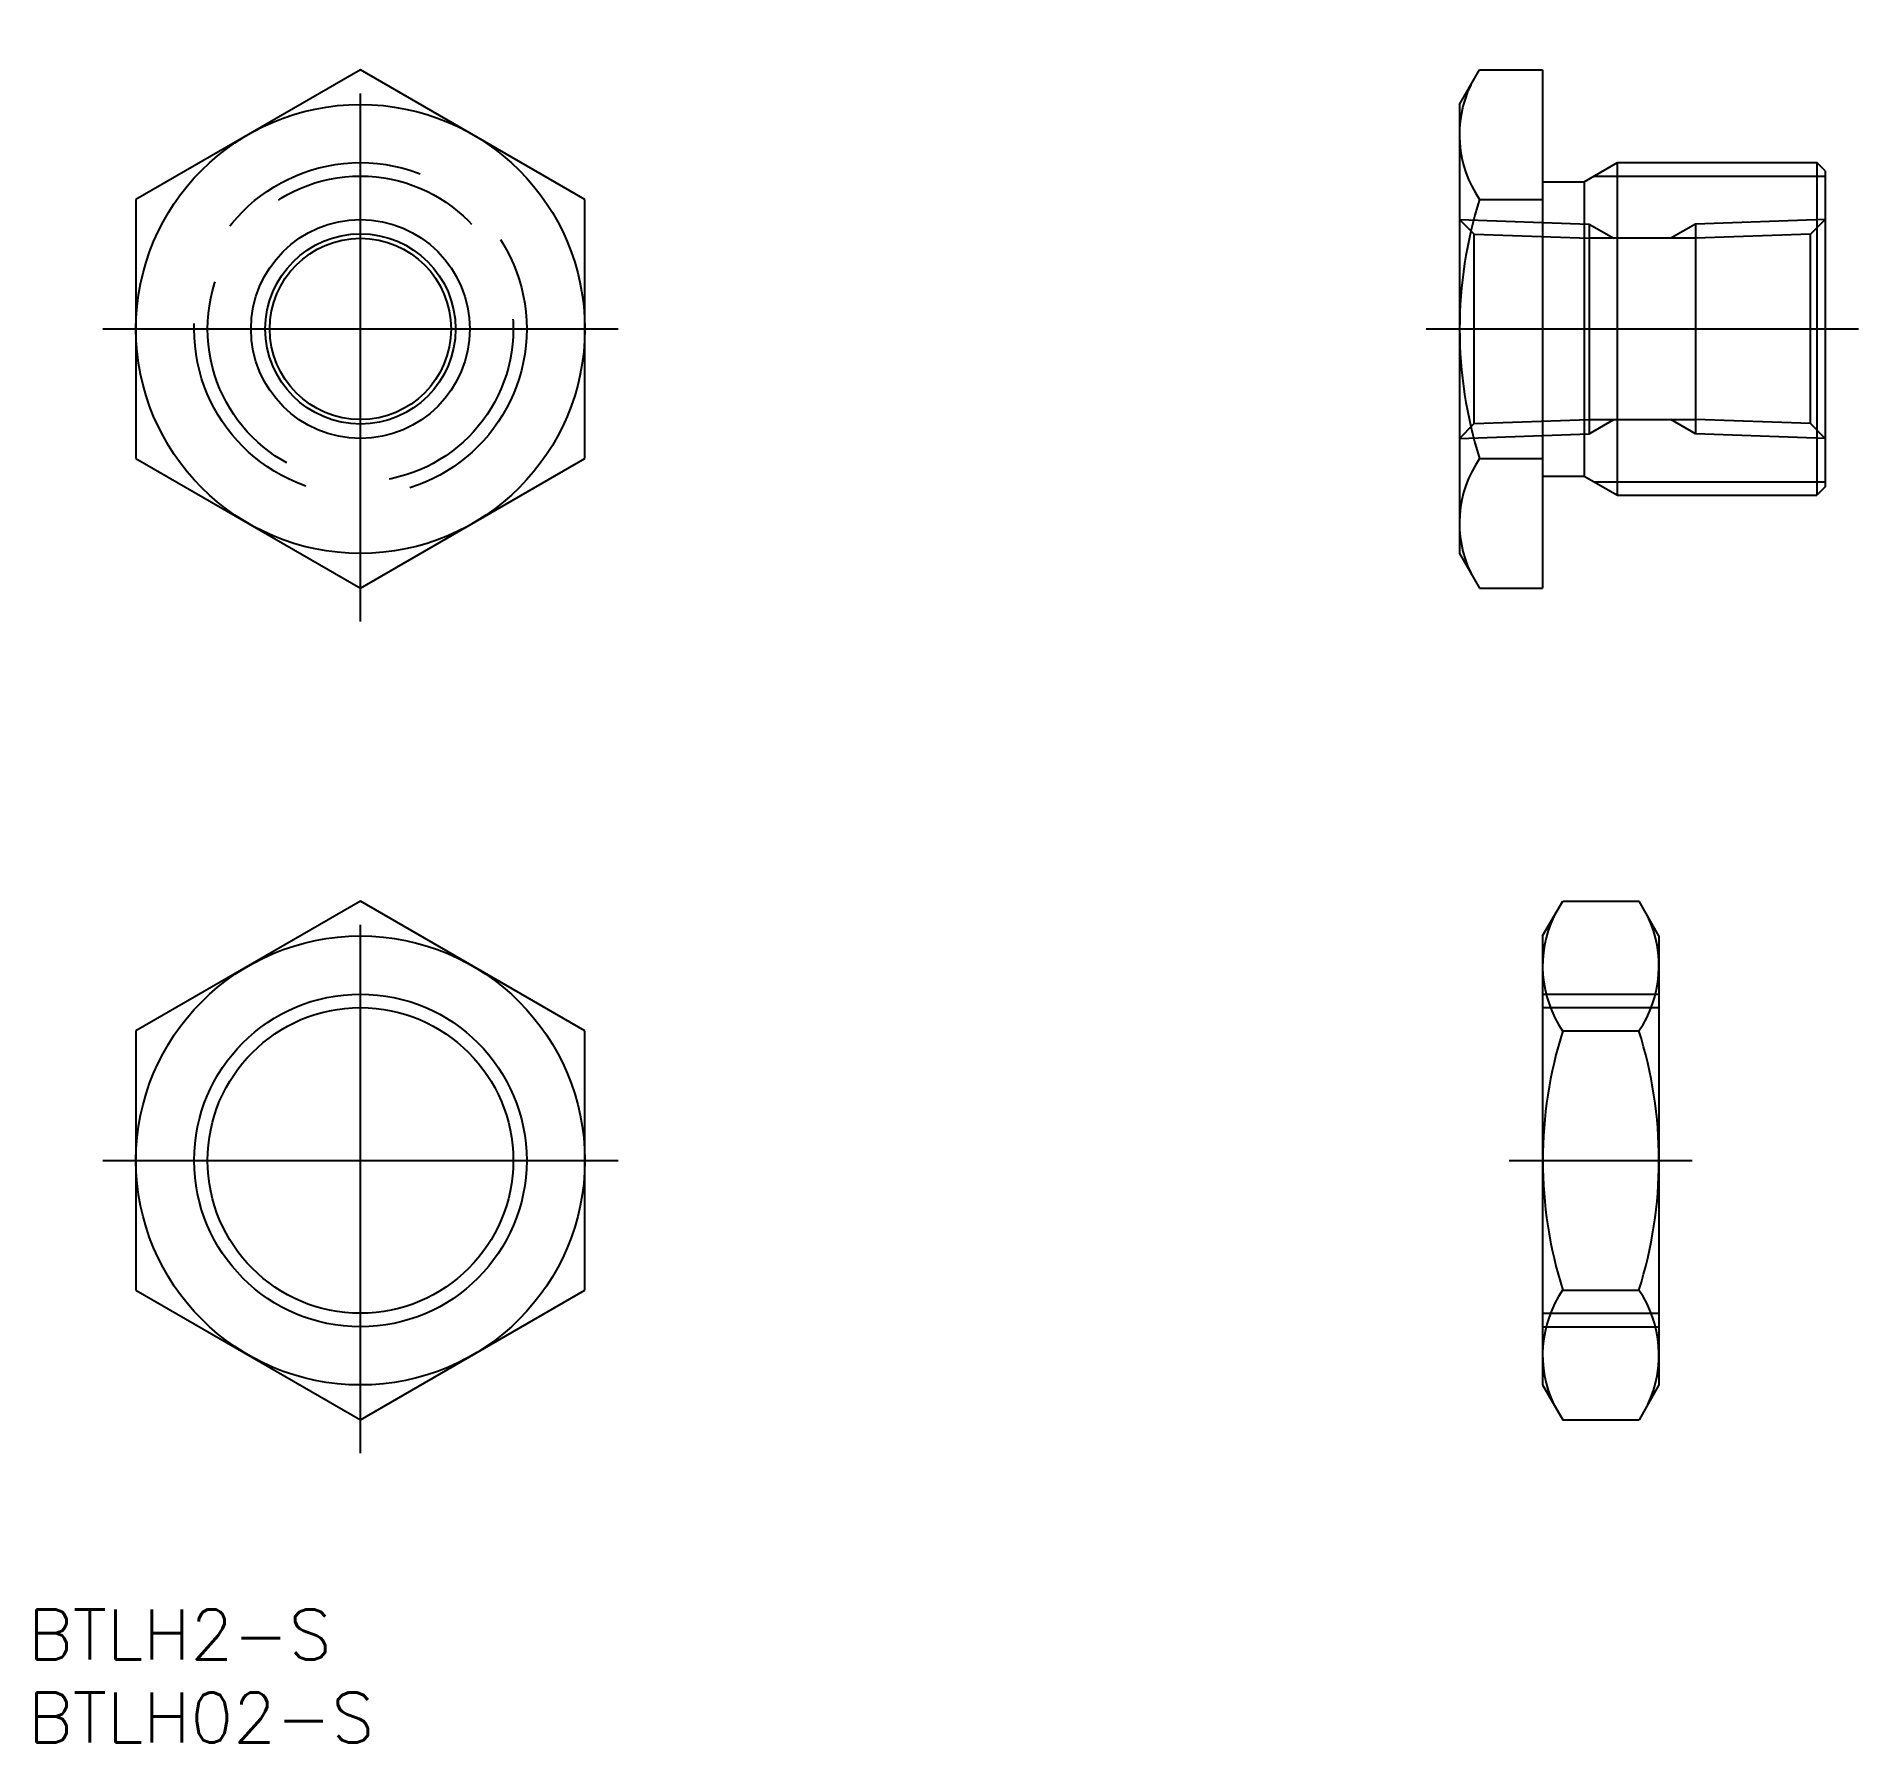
# Model space of a CAD drawing. Extents: x -19 to 90, y -85 to 18.
import ezdxf

# ---------------------------------------------------------------- set-up
doc = ezdxf.new("R2010")
doc.units = 0
doc.linetypes.add('CENTER', pattern=[50.8, 31.75, -6.35, 6.35, -6.35])
doc.linetypes.add('DASHED', pattern=[19.05, 12.7, -6.35])
doc.layers.get('0').update_dxf_attribs({"linetype": 'CONTINUOUS'})
doc.layers.add('CENTER', color=1, linetype='CENTER')
doc.styles.get("Standard").update_dxf_attribs({"font": 'txt.shx', "height": 3, "bigfont": 'bigfont.shx'})

msp = doc.modelspace()

# ---------------------------------------------------------------- linework, layer by layer
at = {"color": 7, "linetype": 'CONTINUOUS'}
for p, q in [((0, 15.59), (-13.5, 7.79)), ((13.5, 7.79), (0, 15.59)), ((66.1, 13.5), (67.31, 15.59)), ((67.31, 15.59), (71.1, 15.59)), ((71.1, 15.59), (71.1, -15.59)), ((66.1, 13.5), (66.1, -13.5)), ((73.6, 8.85), (75.6, 10)), ((75.6, 10), (87.6, 10)), ((75.6, -10), (75.6, 10)), ((87.6, 10), (87.6, -10)), ((88.1, 9.5), (87.6, 10)), ((71.1, 8.85), (73.6, 8.85)), ((73.6, 8.85), (73.6, -8.85)), ((88.1, 9.5), (88.1, -9.5)), ((-13.5, 7.79), (-13.5, -7.79)), ((13.5, -7.79), (13.5, 7.79)), ((67.31, 7.79), (71.1, 7.79)), ((-13.5, -7.79), (0, -15.59)), ((0, -15.59), (13.5, -7.79)), ((67.31, -7.79), (71.1, -7.79)), ((71.1, -8.85), (73.6, -8.85)), ((73.6, -8.85), (75.6, -10)), ((88.1, -9.5), (87.6, -10)), ((75.6, -10), (87.6, -10)), ((66.1, -13.5), (67.31, -15.59)), ((67.31, -15.59), (71.1, -15.59)), ((0, -34.41), (-13.5, -42.21)), ((13.5, -42.21), (0, -34.41)), ((71.1, -36.5), (72.31, -34.41)), ((72.31, -34.41), (76.9, -34.41)), ((78.1, -36.5), (76.9, -34.41)), ((71.1, -36.5), (71.1, -63.5)), ((78.1, -36.5), (78.1, -63.5)), ((-13.5, -42.21), (-13.5, -57.79)), ((13.5, -57.79), (13.5, -42.21)), ((72.31, -42.21), (76.9, -42.21)), ((-13.5, -57.79), (0, -65.59)), ((0, -65.59), (13.5, -57.79)), ((72.31, -57.79), (76.9, -57.79)), ((71.1, -63.5), (72.31, -65.59)), ((78.1, -63.5), (76.9, -65.59)), ((72.31, -65.59), (76.9, -65.59))]:
    msp.add_line(p, q, dxfattribs=at)
at = {"color": 3, "linetype": 'CONTINUOUS'}
for p, q in [((74.19, 9.19), (88.1, 9.19)), ((74.19, -9.19), (88.1, -9.19))]:
    msp.add_line(p, q, dxfattribs=at)
at = {"color": 3, "linetype": 'DASHED'}
for p, q in [((66.1, 6.58), (66.99, 5.69)), ((66.1, 6.58), (73.91, 6.31)), ((88.1, 6.58), (80.3, 6.31)), ((88.1, 6.58), (87.22, 5.69)), ((66.99, 5.69), (73.91, 5.45)), ((66.99, -5.69), (66.99, 5.69)), ((73.91, 6.31), (75.39, 5.45)), ((73.91, 6.31), (73.91, -6.31)), ((80.3, 6.31), (78.82, 5.45)), ((80.3, 6.31), (80.3, -6.31)), ((87.22, 5.69), (80.3, 5.45)), ((87.22, -5.69), (87.22, 5.69)), ((80.3, 5.45), (73.91, 5.45)), ((66.99, -5.69), (73.91, -5.45)), ((73.91, -6.31), (75.39, -5.45)), ((73.91, -5.45), (80.3, -5.45)), ((80.3, -6.31), (78.82, -5.45)), ((87.22, -5.69), (80.3, -5.45)), ((66.1, -6.58), (66.99, -5.69)), ((66.1, -6.58), (73.91, -6.31)), ((88.1, -6.58), (80.3, -6.31)), ((88.1, -6.58), (87.22, -5.69)), ((71.1, -40), (78.1, -40)), ((71.1, -40.81), (78.1, -40.81)), ((71.1, -59.19), (78.1, -59.19)), ((71.1, -60), (78.1, -60))]:
    msp.add_line(p, q, dxfattribs=at)
at = {"color": 7, "linetype": 'CONTINUOUS'}
for centre, radius in [((0, 0), 13.5), ((0, 0), 5.72), ((0, 0), 5.45), ((0, -50), 13.5), ((0, -50), 9.19)]:
    msp.add_circle(centre, radius, dxfattribs=at)
at = {"color": 3, "linetype": 'DASHED'}
for radius in [10, 9.19]:
    msp.add_circle((0, 0), radius, dxfattribs=at)
at = {"color": 3, "linetype": 'CONTINUOUS'}
for centre, radius in [((0, 0), 6.58), ((0, -50), 10)]:
    msp.add_circle(centre, radius, dxfattribs=at)
at = {"color": 7, "linetype": 'CONTINUOUS'}
for centre, radius, start, end in [((73, 11.69), 6.9, 154.3842, 214.3842), ((91.9, 0), 25.79, 162.412, 197.588), ((73, -11.69), 6.9, 145.6158, 205.6158), ((78, -38.31), 6.9, 154.3842, 214.3842), ((71.2, -38.31), 6.9, 325.6158, 25.6158), ((96.9, -50), 25.79, 162.412, 197.588), ((52.31, -50), 25.79, 342.412, 17.588), ((78, -61.69), 6.9, 145.6158, 205.6158), ((71.2, -61.69), 6.9, 334.3842, 34.3842)]:
    msp.add_arc(centre, radius, start, end, dxfattribs=at)
at = {"layer": 'CENTER', "color": 1, "linetype": 'CENTER'}
for p, q in [((0, -17.59), (0, 17.59)), ((-15.5, 0), (15.5, 0)), ((64.1, 0), (90.1, 0)), ((0, -67.59), (0, -32.41)), ((-15.5, -50), (15.5, -50)), ((69.1, -50), (80.1, -50))]:
    msp.add_line(p, q, dxfattribs=at)

# ---------------------------------------------------------------- texts
at = {"color": 7, "linetype": 'CONTINUOUS'}
for s, p in [('BTLH2-S', (-20, -80)), ('BTLH02-S', (-20, -85))]:
    msp.add_text(s, height=3, dxfattribs=at).set_placement(p)

doc.saveas('drawing.dxf')
